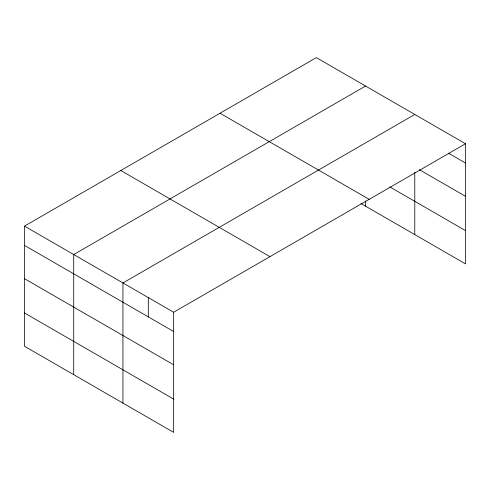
<?xml version="1.0" encoding="UTF-8"?>
<svg xmlns="http://www.w3.org/2000/svg" width="490" height="490" viewBox="0 0 490 490"><rect width="100%" height="100%" fill="white"/><g stroke="black" fill="none" stroke-linecap="round" stroke-linejoin="round"><path stroke-width="0.73" d="M465.5 143.742L316.344 57.624L24.5 226.123L24.5 346.259L173.656 432.376L173.656 312.234L465.5 143.742L465.5 263.877L360.971 203.528M365.565 86.044L73.721 254.537L73.721 374.679M414.785 114.464L122.941 282.957L122.941 403.092M448.595 153.266L465.5 163.029M419.336 169.656L465.5 196.306M389.85 186.923L465.5 230.6M220.035 113.227L369.191 199.344M120.81 170.52L269.966 256.631M24.5 226.123L173.656 312.234M24.5 245.41L173.656 331.522M24.5 278.688L173.656 364.805M24.5 312.981L173.656 399.093M414.785 172.364L414.785 234.6M365.565 200.888L365.565 206.18M148.299 297.595L148.299 316.883"/></g></svg>
